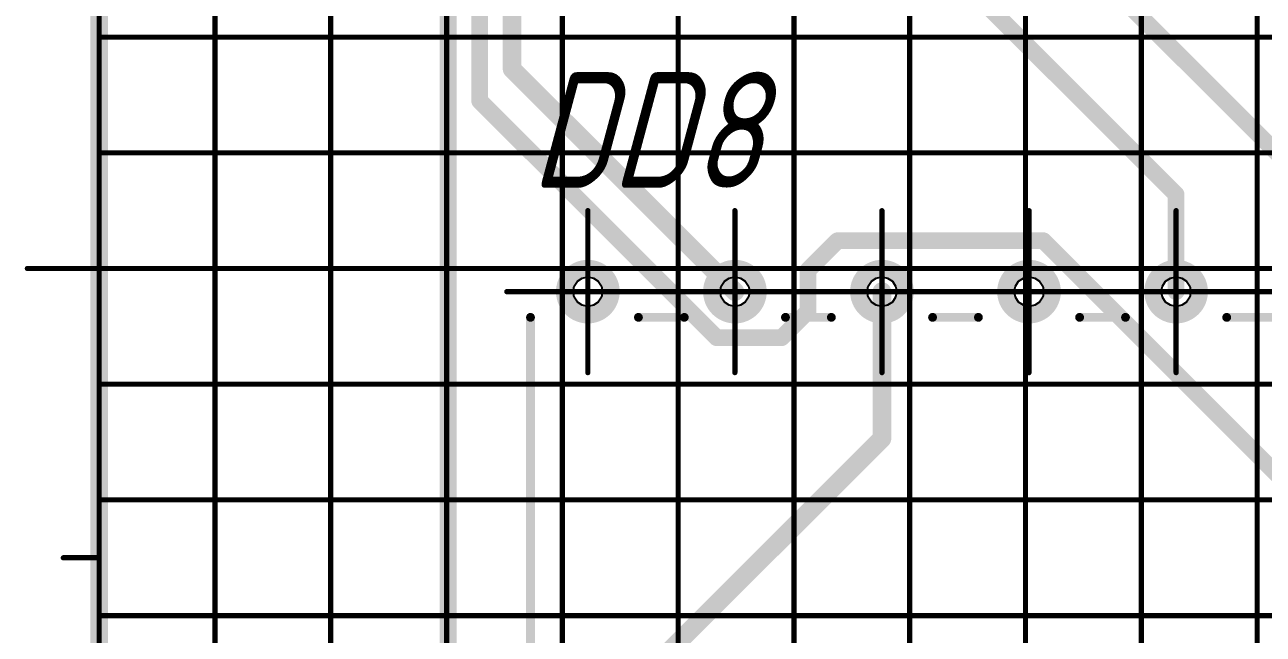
# Model space of a CAD drawing. Header units: millimetres. Extents: x 95 to 923, y 69 to 658.
# Drawn here: x 187.57 to 230.35, y 297.38 to 318.45 of the extents above; entities that cross this region are included whole.
import ezdxf

# ---------------------------------------------------------------- set-up
doc = ezdxf.new("R2010")
doc.units = ezdxf.units.MM
for name, color, linetype in [('Mechanical11', 56, 'Continuous'), ('Mechanical12', 56, 'Continuous'), ('Mechanical7', 56, 'Continuous'), ('Mechanical9', 56, 'Continuous')]:
    doc.layers.add(name, color=color, linetype=linetype)
doc.styles.add('GOST type A', font='', dxfattribs={"height": 0.2})
doc.styles.get('GOST type A').set_extended_font_data('GOST type A', italic=True)

msp = doc.modelspace()

# ---------------------------------------------------------------- linework, layer by layer
at = {"layer": 'Mechanical11', "color": 7}
for p, q in [((206.551, 309.027), (206.512, 309.222)), ((206.512, 309.222), (207.022, 309.222)), ((206.661, 308.861), (206.551, 309.027)), ((207.022, 309.222), (207.022, 308.712)), ((207.022, 309.222), (207.532, 309.222)), ((207.022, 308.712), (207.022, 309.222)), ((207.493, 309.027), (207.382, 308.861)), ((207.532, 309.222), (207.493, 309.027)), ((211.631, 309.027), (211.592, 309.222)), ((211.592, 309.222), (212.102, 309.222)), ((211.741, 308.861), (211.631, 309.027)), ((212.102, 309.222), (212.102, 308.712)), ((212.102, 309.222), (212.612, 309.222)), ((212.102, 308.712), (212.102, 309.222)), ((212.573, 309.027), (212.462, 308.861)), ((212.612, 309.222), (212.573, 309.027)), ((216.711, 309.027), (216.672, 309.222)), ((216.672, 309.222), (217.182, 309.222)), ((216.821, 308.861), (216.711, 309.027)), ((217.182, 309.222), (217.182, 308.712)), ((217.182, 309.222), (217.692, 309.222)), ((217.182, 308.712), (217.182, 309.222)), ((217.653, 309.027), (217.542, 308.861)), ((217.692, 309.222), (217.653, 309.027)), ((221.791, 309.027), (221.752, 309.222)), ((221.752, 309.222), (222.262, 309.222)), ((221.901, 308.861), (221.791, 309.027)), ((222.262, 309.222), (222.262, 308.712)), ((222.262, 309.222), (222.772, 309.222)), ((222.262, 308.712), (222.262, 309.222)), ((222.733, 309.027), (222.622, 308.861)), ((222.772, 309.222), (222.733, 309.027)), ((226.871, 309.027), (226.832, 309.222)), ((226.832, 309.222), (227.342, 309.222)), ((226.981, 308.861), (226.871, 309.027)), ((227.342, 309.222), (227.342, 308.712)), ((227.342, 309.222), (227.852, 309.222)), ((227.342, 308.712), (227.342, 309.222)), ((227.813, 309.027), (227.702, 308.861)), ((227.852, 309.222), (227.813, 309.027)), ((206.827, 308.751), (206.661, 308.861)), ((207.022, 308.712), (206.827, 308.751)), ((207.217, 308.751), (207.022, 308.712)), ((207.382, 308.861), (207.217, 308.751)), ((211.907, 308.751), (211.741, 308.861)), ((212.102, 308.712), (211.907, 308.751)), ((212.297, 308.751), (212.102, 308.712)), ((212.462, 308.861), (212.297, 308.751)), ((216.987, 308.751), (216.821, 308.861)), ((217.182, 308.712), (216.987, 308.751)), ((217.377, 308.751), (217.182, 308.712)), ((217.542, 308.861), (217.377, 308.751)), ((222.067, 308.751), (221.901, 308.861)), ((222.262, 308.712), (222.067, 308.751)), ((222.457, 308.751), (222.262, 308.712)), ((222.622, 308.861), (222.457, 308.751)), ((227.147, 308.751), (226.981, 308.861)), ((227.342, 308.712), (227.147, 308.751)), ((227.537, 308.751), (227.342, 308.712)), ((227.702, 308.861), (227.537, 308.751))]:
    msp.add_line(p, q, dxfattribs=at)
at = {"layer": 'Mechanical12', "color": 7}
for p, q in [((206.827, 309.693), (207.022, 309.732)), ((207.022, 309.222), (207.022, 309.732)), ((207.022, 309.732), (207.217, 309.693)), ((207.022, 309.732), (207.022, 309.222)), ((211.907, 309.693), (212.102, 309.732)), ((212.102, 309.222), (212.102, 309.732)), ((212.102, 309.732), (212.297, 309.693)), ((212.102, 309.732), (212.102, 309.222)), ((216.987, 309.693), (217.182, 309.732)), ((217.182, 309.222), (217.182, 309.732)), ((217.182, 309.732), (217.377, 309.693)), ((217.182, 309.732), (217.182, 309.222)), ((222.067, 309.693), (222.262, 309.732)), ((222.262, 309.222), (222.262, 309.732)), ((222.262, 309.732), (222.457, 309.693)), ((222.262, 309.732), (222.262, 309.222)), ((227.147, 309.693), (227.342, 309.732)), ((227.342, 309.222), (227.342, 309.732)), ((227.342, 309.732), (227.537, 309.693)), ((227.342, 309.732), (227.342, 309.222)), ((206.512, 309.222), (206.551, 309.417)), ((206.551, 309.417), (206.661, 309.582)), ((206.661, 309.582), (206.827, 309.693)), ((207.217, 309.693), (207.382, 309.582)), ((207.382, 309.582), (207.493, 309.417)), ((207.493, 309.417), (207.532, 309.222)), ((211.592, 309.222), (211.631, 309.417)), ((211.631, 309.417), (211.741, 309.582)), ((211.741, 309.582), (211.907, 309.693)), ((212.297, 309.693), (212.462, 309.582)), ((212.462, 309.582), (212.573, 309.417)), ((212.573, 309.417), (212.612, 309.222)), ((216.672, 309.222), (216.711, 309.417)), ((216.711, 309.417), (216.821, 309.582)), ((216.821, 309.582), (216.987, 309.693)), ((217.377, 309.693), (217.542, 309.582)), ((217.542, 309.582), (217.653, 309.417)), ((217.653, 309.417), (217.692, 309.222)), ((221.752, 309.222), (221.791, 309.417)), ((221.791, 309.417), (221.901, 309.582)), ((221.901, 309.582), (222.067, 309.693)), ((222.457, 309.693), (222.622, 309.582)), ((222.622, 309.582), (222.733, 309.417)), ((222.733, 309.417), (222.772, 309.222)), ((226.832, 309.222), (226.871, 309.417)), ((226.871, 309.417), (226.981, 309.582)), ((226.981, 309.582), (227.147, 309.693)), ((227.537, 309.693), (227.702, 309.582)), ((227.702, 309.582), (227.813, 309.417)), ((227.813, 309.417), (227.852, 309.222)), ((207.022, 309.222), (206.512, 309.222)), ((207.532, 309.222), (207.022, 309.222)), ((212.102, 309.222), (211.592, 309.222)), ((212.612, 309.222), (212.102, 309.222)), ((217.182, 309.222), (216.672, 309.222)), ((217.692, 309.222), (217.182, 309.222)), ((222.262, 309.222), (221.752, 309.222)), ((222.772, 309.222), (222.262, 309.222)), ((227.342, 309.222), (226.832, 309.222)), ((227.852, 309.222), (227.342, 309.222))]:
    msp.add_line(p, q, dxfattribs=at)
for points, const_width in [([(190.142, 611.222), (190.142, 250.022)], 0.6), ([(190.142, 611.222), (190.142, 250.022)], 0.6), ([(190.142, 611.222), (190.142, 250.022)], 0.6), ([(190.142, 611.222), (190.142, 250.022)], 0.6), ([(202.198, 281.146), (202.198, 388.398)], 0.58), ([(203.286, 315.818), (203.286, 384.406)], 0.58), ([(204.407, 316.917), (204.407, 365.207)], 0.646), ([(207.342, 332.582), (227.342, 312.582)], 0.58), ([(213.154, 331.687), (234.012, 310.829)], 0.58), ([(204.407, 316.917), (212.102, 309.222)], 0.646), ([(203.286, 315.818), (211.474, 307.629)], 0.58), ([(227.342, 309.222), (227.342, 312.582)], 0.58), ([(214.628, 309.966), (215.644, 310.982)], 0.58), ([(215.644, 310.982), (222.756, 310.982)], 0.58), ([(222.756, 310.982), (234.033, 299.704)], 0.58), ([(214.628, 308.543), (214.628, 309.966)], 0.58), ([(217.182, 304.142), (217.182, 309.222)], 0.646), ([(205.041, 294.871), (205.041, 308.333)], 0.305), ([(208.77, 308.333), (210.354, 308.333)], 0.305), ([(213.713, 307.629), (214.628, 308.543)], 0.58), ([(213.85, 308.333), (215.434, 308.333)], 0.305), ([(218.93, 308.333), (220.514, 308.333)], 0.305), ([(224.01, 308.333), (225.594, 308.333)], 0.305), ([(229.09, 308.333), (230.674, 308.333)], 0.305), ([(211.474, 307.629), (213.713, 307.629)], 0.58), ([(207.022, 293.982), (217.182, 304.142)], 0.646)]:
    msp.add_lwpolyline(points, dxfattribs=dict(at, const_width=const_width))
for points, const_width in [([(204.245, 316.917, 1), (204.568, 316.917, 1)], 0.323), ([(204.245, 316.917, 1), (204.568, 316.917, 1)], 0.323), ([(203.141, 315.818, 1), (203.431, 315.818, 1)], 0.29), ([(203.141, 315.818, 1), (203.431, 315.818, 1)], 0.29), ([(227.197, 312.582, 1), (227.487, 312.582, 1)], 0.29), ([(227.197, 312.582, 1), (227.487, 312.582, 1)], 0.29), ([(215.499, 310.982, 1), (215.789, 310.982, 1)], 0.29), ([(215.499, 310.982, 1), (215.789, 310.982, 1)], 0.29), ([(222.611, 310.982, 1), (222.901, 310.982, 1)], 0.29), ([(222.611, 310.982, 1), (222.901, 310.982, 1)], 0.29), ([(207.822, 309.222, 1), (206.222, 309.222, 1)], 0.6), ([(207.822, 309.222, 1), (206.222, 309.222, 1)], 0.6), ([(212.902, 309.222, 1), (211.302, 309.222, 1)], 0.6), ([(212.902, 309.222, 1), (211.302, 309.222, 1)], 0.6), ([(214.483, 309.966, 1), (214.773, 309.966, 1)], 0.29), ([(214.483, 309.966, 1), (214.773, 309.966, 1)], 0.29), ([(217.982, 309.222, 1), (216.382, 309.222, 1)], 0.6), ([(217.982, 309.222, 1), (216.382, 309.222, 1)], 0.6), ([(223.062, 309.222, 1), (221.462, 309.222, 1)], 0.6), ([(223.062, 309.222, 1), (221.462, 309.222, 1)], 0.6), ([(228.142, 309.222, 1), (226.542, 309.222, 1)], 0.6), ([(228.142, 309.222, 1), (226.542, 309.222, 1)], 0.6), ([(206.072, 309.222, 1), (206.372, 309.222, 1)], 0.3), ([(206.072, 309.222, 1), (206.372, 309.222, 1)], 0.3), ([(207.672, 309.222, 1), (207.972, 309.222, 1)], 0.3), ([(207.672, 309.222, 1), (207.972, 309.222, 1)], 0.3), ([(211.152, 309.222, 1), (211.452, 309.222, 1)], 0.3), ([(211.152, 309.222, 1), (211.452, 309.222, 1)], 0.3), ([(211.94, 309.222, 1), (212.263, 309.222, 1)], 0.323), ([(212.752, 309.222, 1), (213.052, 309.222, 1)], 0.3), ([(212.752, 309.222, 1), (213.052, 309.222, 1)], 0.3), ([(216.232, 309.222, 1), (216.532, 309.222, 1)], 0.3), ([(216.232, 309.222, 1), (216.532, 309.222, 1)], 0.3), ([(217.02, 309.222, 1), (217.343, 309.222, 1)], 0.323), ([(217.832, 309.222, 1), (218.132, 309.222, 1)], 0.3), ([(217.832, 309.222, 1), (218.132, 309.222, 1)], 0.3), ([(221.312, 309.222, 1), (221.612, 309.222, 1)], 0.3), ([(221.312, 309.222, 1), (221.612, 309.222, 1)], 0.3), ([(222.912, 309.222, 1), (223.212, 309.222, 1)], 0.3), ([(222.912, 309.222, 1), (223.212, 309.222, 1)], 0.3), ([(226.392, 309.222, 1), (226.692, 309.222, 1)], 0.3), ([(226.392, 309.222, 1), (226.692, 309.222, 1)], 0.3), ([(227.197, 309.222, 1), (227.487, 309.222, 1)], 0.29), ([(227.992, 309.222, 1), (228.292, 309.222, 1)], 0.3), ([(227.992, 309.222, 1), (228.292, 309.222, 1)], 0.3), ([(204.965, 308.333, 1), (205.117, 308.333, 1)], 0.152), ([(208.693, 308.333, 1), (208.846, 308.333, 1)], 0.152), ([(210.278, 308.333, 1), (210.43, 308.333, 1)], 0.152), ([(213.773, 308.333, 1), (213.926, 308.333, 1)], 0.152), ([(214.483, 308.543, 1), (214.773, 308.543, 1)], 0.29), ([(214.483, 308.543, 1), (214.773, 308.543, 1)], 0.29), ([(215.358, 308.333, 1), (215.51, 308.333, 1)], 0.152), ([(218.853, 308.333, 1), (219.006, 308.333, 1)], 0.152), ([(220.438, 308.333, 1), (220.59, 308.333, 1)], 0.152), ([(223.933, 308.333, 1), (224.086, 308.333, 1)], 0.152), ([(225.518, 308.333, 1), (225.67, 308.333, 1)], 0.152), ([(229.013, 308.333, 1), (229.166, 308.333, 1)], 0.152), ([(211.329, 307.629, 1), (211.619, 307.629, 1)], 0.29), ([(211.329, 307.629, 1), (211.619, 307.629, 1)], 0.29), ([(213.568, 307.629, 1), (213.858, 307.629, 1)], 0.29), ([(213.568, 307.629, 1), (213.858, 307.629, 1)], 0.29), ([(217.02, 304.142, 1), (217.343, 304.142, 1)], 0.323), ([(217.02, 304.142, 1), (217.343, 304.142, 1)], 0.323)]:
    msp.add_lwpolyline(points, format="xyb", close=True, dxfattribs=dict(at, const_width=const_width))
at = {"layer": 'Mechanical7', "color": 7, "const_width": 0.18}
for points in [[(207.022, 306.422), (207.022, 312.022)], [(212.102, 306.422), (212.102, 312.022)], [(217.182, 306.422), (217.182, 312.022)], [(222.262, 306.422), (222.262, 312.022)], [(227.342, 306.422), (227.342, 312.022)], [(207.022, 306.722), (207.022, 311.722)], [(212.102, 306.722), (212.102, 311.722)], [(217.182, 306.722), (217.182, 311.722)], [(222.262, 306.722), (222.262, 311.722)], [(227.342, 306.722), (227.342, 311.722)], [(204.222, 309.222), (209.822, 309.222)], [(204.522, 309.222), (209.522, 309.222)], [(209.302, 309.222), (214.902, 309.222)], [(209.602, 309.222), (214.602, 309.222)], [(214.382, 309.222), (219.982, 309.222)], [(214.682, 309.222), (219.682, 309.222)], [(219.462, 309.222), (225.062, 309.222)], [(219.762, 309.222), (224.762, 309.222)], [(224.542, 309.222), (230.142, 309.222)], [(224.842, 309.222), (229.842, 309.222)], [(229.622, 309.222), (235.222, 309.222)], [(229.922, 309.222), (234.922, 309.222)]]:
    msp.add_lwpolyline(points, dxfattribs=at)
at = {"layer": 'Mechanical7', "color": 7, "const_width": 0.09}
for points in [[(206.977, 312.022, 1), (207.067, 312.022, 1)], [(212.057, 312.022, 1), (212.147, 312.022, 1)], [(217.137, 312.022, 1), (217.227, 312.022, 1)], [(222.217, 312.022, 1), (222.307, 312.022, 1)], [(227.297, 312.022, 1), (227.387, 312.022, 1)], [(206.977, 311.722, 1), (207.067, 311.722, 1)], [(212.057, 311.722, 1), (212.147, 311.722, 1)], [(217.137, 311.722, 1), (217.227, 311.722, 1)], [(222.217, 311.722, 1), (222.307, 311.722, 1)], [(227.297, 311.722, 1), (227.387, 311.722, 1)], [(204.177, 309.222, 1), (204.267, 309.222, 1)], [(204.477, 309.222, 1), (204.567, 309.222, 1)], [(209.257, 309.222, 1), (209.347, 309.222, 1)], [(209.477, 309.222, 1), (209.567, 309.222, 1)], [(209.557, 309.222, 1), (209.647, 309.222, 1)], [(209.777, 309.222, 1), (209.867, 309.222, 1)], [(214.337, 309.222, 1), (214.427, 309.222, 1)], [(214.557, 309.222, 1), (214.647, 309.222, 1)], [(214.637, 309.222, 1), (214.727, 309.222, 1)], [(214.857, 309.222, 1), (214.947, 309.222, 1)], [(219.417, 309.222, 1), (219.507, 309.222, 1)], [(219.637, 309.222, 1), (219.727, 309.222, 1)], [(219.717, 309.222, 1), (219.807, 309.222, 1)], [(219.937, 309.222, 1), (220.027, 309.222, 1)], [(224.497, 309.222, 1), (224.587, 309.222, 1)], [(224.717, 309.222, 1), (224.807, 309.222, 1)], [(224.797, 309.222, 1), (224.887, 309.222, 1)], [(225.017, 309.222, 1), (225.107, 309.222, 1)], [(229.577, 309.222, 1), (229.667, 309.222, 1)], [(229.797, 309.222, 1), (229.887, 309.222, 1)], [(229.877, 309.222, 1), (229.967, 309.222, 1)], [(230.097, 309.222, 1), (230.187, 309.222, 1)], [(206.977, 306.722, 1), (207.067, 306.722, 1)], [(212.057, 306.722, 1), (212.147, 306.722, 1)], [(217.137, 306.722, 1), (217.227, 306.722, 1)], [(222.217, 306.722, 1), (222.307, 306.722, 1)], [(227.297, 306.722, 1), (227.387, 306.722, 1)], [(206.977, 306.422, 1), (207.067, 306.422, 1)], [(212.057, 306.422, 1), (212.147, 306.422, 1)], [(217.137, 306.422, 1), (217.227, 306.422, 1)], [(222.217, 306.422, 1), (222.307, 306.422, 1)], [(227.297, 306.422, 1), (227.387, 306.422, 1)]]:
    msp.add_lwpolyline(points, format="xyb", close=True, dxfattribs=at)
at = {"layer": 'Mechanical9', "color": 7, "const_width": 0.18}
for points in [[(190.142, 250.022), (190.142, 611.222)], [(194.142, 250.022), (194.142, 611.222)], [(198.142, 250.022), (198.142, 611.222)], [(202.142, 250.022), (202.142, 611.222)], [(206.142, 250.022), (206.142, 611.222)], [(210.142, 250.022), (210.142, 611.222)], [(214.142, 250.022), (214.142, 611.222)], [(218.142, 250.022), (218.142, 611.222)], [(222.142, 250.022), (222.142, 611.222)], [(226.142, 250.022), (226.142, 611.222)], [(230.142, 250.022), (230.142, 611.222)], [(190.142, 318.022), (432.342, 318.022)], [(190.142, 314.022), (432.342, 314.022)], [(187.662, 310.022), (190.142, 310.022)], [(188.902, 310.022), (190.142, 310.022)], [(190.142, 310.022), (432.342, 310.022)], [(190.142, 306.022), (432.342, 306.022)], [(190.142, 302.022), (432.342, 302.022)], [(188.902, 300.022), (190.142, 300.022)], [(190.142, 298.022), (432.342, 298.022)]]:
    msp.add_lwpolyline(points, dxfattribs=at)
at = {"layer": 'Mechanical9', "color": 7, "const_width": 0.09}
for points in [[(190.097, 318.022, 1), (190.187, 318.022, 1)], [(190.097, 314.022, 1), (190.187, 314.022, 1)], [(187.617, 310.022, 1), (187.707, 310.022, 1)], [(188.857, 310.022, 1), (188.947, 310.022, 1)], [(190.097, 310.022, 1), (190.187, 310.022, 1)], [(190.097, 310.022, 1), (190.187, 310.022, 1)], [(190.097, 310.022, 1), (190.187, 310.022, 1)], [(190.097, 306.022, 1), (190.187, 306.022, 1)], [(190.097, 302.022, 1), (190.187, 302.022, 1)], [(188.857, 300.022, 1), (188.947, 300.022, 1)], [(190.097, 300.022, 1), (190.187, 300.022, 1)], [(190.097, 298.022, 1), (190.187, 298.022, 1)]]:
    msp.add_lwpolyline(points, format="xyb", close=True, dxfattribs=at)

# ---------------------------------------------------------------- texts
at = {"layer": 'Mechanical7', "color": 7, "style": 'GOST type A'}
msp.add_text('DD8', height=4, dxfattribs=at).set_placement((205.032, 312.811))

doc.saveas('drawing.dxf')
